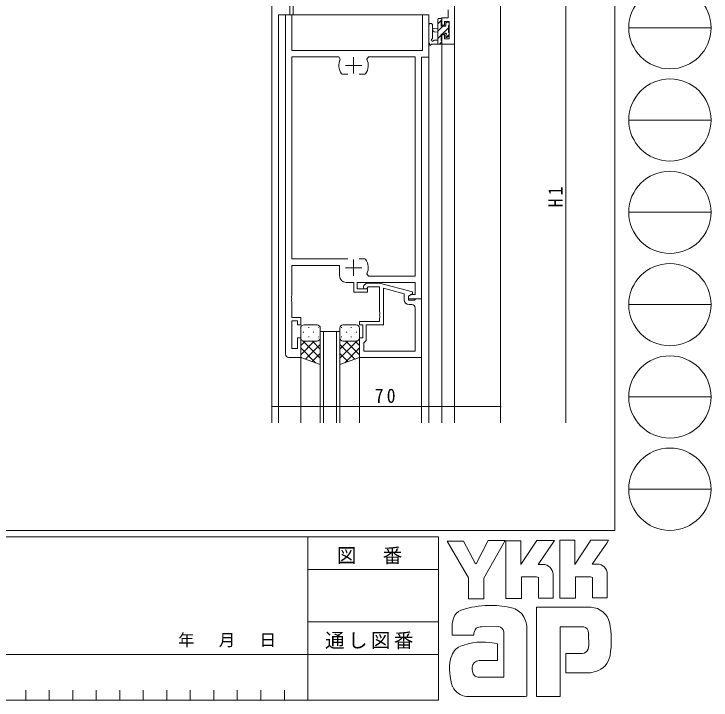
# Model space of a CAD drawing. Units: millimetres, scale not verified. Extents: x -594 to 539, y -420 to 386.
# Drawn here: x 326 to 539.5, y -420 to -209.8 of the extents above; entities that cross this region are included whole.
import ezdxf
from ezdxf.enums import TextEntityAlignment as Align

# ---------------------------------------------------------------- set-up
doc = ezdxf.new("R2010")
doc.units = ezdxf.units.MM
doc.header["$LTSCALE"] = 2
for name, color, linetype, lineweight in [('0-1_YKK_ZWAK', 7, 'Continuous', 9), ('0-3_YKK_11', 7, 'Continuous', 9), ('0-4_YKK_12', 2, 'Continuous', 9), ('0-6_YKK_13', 4, 'Continuous', 9), ('0-7_YKK_D', 6, 'Continuous', 9)]:
    doc.layers.add(name, color=color, linetype=linetype, lineweight=lineweight)
doc.styles.add('ＭＳ ゴシック', font='')
doc.styles.get('ＭＳ ゴシック').set_extended_font_data('MS Gothic')

msp = doc.modelspace()

# ---------------------------------------------------------------- linework, layer by layer
at = {"layer": '0-1_YKK_ZWAK'}
for p, q in [((510, 382), (510, -368)), ((514.252, -214), (539.452, -214)), ((514.252, -242.28), (539.452, -242.28)), ((514.252, -270.56), (539.452, -270.56)), ((514.252, -298.84), (539.452, -298.84)), ((514.252, -327.12), (539.452, -327.12)), ((514.252, -355.4), (539.452, -355.4)), ((510, -368), (-590, -368)), ((456, -370), (-590, -370)), ((416, -370), (416, -420)), ((456, -370), (456, -420)), ((458.624, -371.294), (463.644, -371.294)), ((465.188, -382.569), (458.624, -371.294)), ((471.194, -371.14), (467.544, -378.245)), ((476.657, -388.902), (476.657, -371.178)), ((493.106, -371.024), (497.778, -371.024)), ((493.106, -388.748), (493.106, -371.024)), ((502.682, -371.024), (508.088, -371.024)), ((508.088, -371.024), (507.548, -371.951)), ((507.548, -371.951), (503.088, -378.322)), ((487.97, -378.438), (486.486, -378.438)), ((504.572, -378.322), (503.088, -378.322)), ((416, -380), (456, -380)), ((491.06, -381.527), (491.06, -388.786)), ((507.663, -381.527), (507.663, -388.709)), ((485.963, -382.26), (481.406, -382.26)), ((497.971, -382.222), (497.971, -388.748)), ((502.528, -382.222), (497.971, -382.222)), ((503.146, -382.453), (502.528, -382.222)), ((503.146, -388.709), (503.146, -382.453)), ((497.971, -388.748), (493.106, -388.748)), ((503.146, -388.637), (503.218, -388.709)), ((507.663, -388.709), (503.146, -388.709)), ((502.605, -391.566), (486.04, -391.566)), ((486.04, -391.566), (486.04, -418.866)), ((416, -395.999), (456, -395.999)), ((460.169, -400.1), (460.169, -397.344)), ((474.494, -397.436), (469.212, -397.536)), ((476.039, -412.958), (476.039, -399.057)), ((483.028, -397.976), (483.028, -418.828)), ((493.222, -397.513), (499.863, -397.513)), ((493.222, -418.866), (493.222, -397.513)), ((466.81, -400.1), (460.169, -400.1)), ((501.962, -399.652), (501.987, -403.415)), ((272, -406), (416, -406)), ((456, -405.999), (416, -405.999)), ((494.96, -405.699), (494.96, -411.607)), ((500.018, -405.699), (494.96, -405.699)), ((474.108, -407.9), (468.402, -407.907)), ((494.96, -411.607), (502.566, -411.607)), ((502.566, -411.607), (504.111, -411.259)), ((468.007, -412.958), (476.039, -412.958)), ((475.421, -412.958), (475.923, -412.958)), ((476.039, -412.957), (476.04, -412.958)), ((329.6, -417), (329.6, -420)), ((336.8, -417), (336.8, -420)), ((344, -417), (344, -420)), ((351.2, -417), (351.2, -420)), ((358.4, -417), (358.4, -420)), ((365.6, -417), (365.6, -420)), ((372.8, -417), (372.8, -420)), ((380, -417), (380, -420)), ((387.2, -417), (387.2, -420)), ((394.4, -417), (394.4, -420)), ((401.6, -417), (401.6, -420)), ((408.8, -417), (408.8, -420)), ((-590, -420), (456, -420)), ((466.81, -418.944), (464.686, -418.944)), ((482.564, -418.905), (466.81, -418.944)), ((483.028, -418.828), (482.564, -418.905))]:
    msp.add_line(p, q, dxfattribs=at)
for points in [[(463.644, -371.294), (467.235, -378.013), (467.544, -378.245)], [(471.194, -371.14), (476.374, -371.14), (469.899, -382.608)], [(476.657, -371.178), (481.252, -371.178), (481.252, -378.462), (486.078, -371.101)], [(486.078, -371.101), (491.543, -371.101), (486.486, -378.438)], [(497.778, -371.024), (497.778, -378.441), (502.682, -371.024)], [(469.899, -382.608), (469.899, -388.941), (465.188, -388.941), (465.188, -382.569)], [(481.406, -382.26), (481.406, -388.902), (476.657, -388.902)], [(491.06, -388.786), (486.58, -388.786), (486.58, -382.492), (485.963, -382.26)], [(473.104, -402.533), (474.108, -402.764), (474.108, -407.9)], [(486.04, -418.866), (492.102, -418.866), (493.222, -418.866)]]:
    msp.add_lwpolyline(points, dxfattribs=at)
for centre in [(526.852, -214), (526.852, -242.28), (526.852, -270.56), (526.852, -298.84), (526.852, -327.12), (526.852, -355.4)]:
    msp.add_circle(centre, 12.6, dxfattribs=at)
for centre, radius, start, end in [((487.97, -381.527), 3.089, 0.00165, 89.99603), ((504.572, -381.411), 3.089, 0.00165, 89.99603), ((464.009, -395.793), 3.491, 109.02126, 161.51263), ((471.317, -416.287), 25.257, 89.89165, 109.30847), ((472.059, -420.662), 29.64, 78.78009, 91.46938), ((476.758, -397.852), 6.355, 40.66422, 80.31693), ((502.388, -397.772), 6.202, 14.44571, 87.08746), ((467.37, -397.379), 7.196, 158.41083, 179.71774), ((476.441, -397.836), 6.588, 358.78058, 38.76563), ((479.094, -401.696), 29.8, 350.99026, 10.67624), ((469.822, -400.01), 3.013, 138.46381, 181.71359), ((469.021, -399.958), 2.43, 85.50551, 126.78038), ((473.794, -399.649), 2.321, 14.75519, 72.44994), ((500.093, -399.256), 1.756, 16.43123, 96.91661), ((496.759, -400.297), 5.248, 4.93422, 17.03551), ((469.601, -421.22), 19.013, 79.38097, 112.05824), ((496.728, -402.916), 5.281, 343.6902, 354.75362), ((465.181, -408.468), 5.583, 121.8271, 169.08475), ((500.019, -403.834), 1.865, 269.95467, 342.90144), ((475.213, -410.564), 15.832, 168.76372, 199.80078), ((502.479, -405.35), 6.13, 285.4429, 349.90448), ((468.414, -409.97), 2.064, 90.33952, 178.03638), ((469.689, -410.469), 3.384, 171.08202, 216.71922), ((468.357, -410.807), 2.18, 230.97279, 260.7549), ((465.2, -413.489), 5.461, 207.31435, 263.59464)]:
    msp.add_arc(centre, radius, start, end, dxfattribs=at)
at = {"layer": '0-3_YKK_11'}
for p, q in [((460.9, -219.025), (460.9, -204.025)), ((458.97, -208.484), (458.97, -210.925)), ((409.2, -210.025), (411.13, -210.025)), ((409.2, -314.025), (409.2, -210.025)), ((411.13, -210.025), (411.13, -221.025)), ((451.07, -210.025), (453, -210.025)), ((451.07, -221.025), (451.07, -210.025)), ((453, -210.025), (453, -223.025)), ((457, -210.925), (457, -213.225)), ((458.97, -210.925), (457, -210.925)), ((457, -213.225), (457.8, -213.225)), ((457.8, -212.125), (459.27, -212.125)), ((457.8, -213.225), (457.8, -212.125)), ((459.27, -212.125), (459.27, -217.395)), ((457, -216.225), (457, -219.025)), ((457.8, -216.225), (457, -216.225)), ((457.8, -217.395), (457.8, -216.225)), ((459.27, -217.395), (457.8, -217.395)), ((457, -219.025), (460.9, -219.025)), ((411.13, -221.025), (451.07, -221.025)), ((411.13, -222.955), (411.13, -284.825)), ((425.449, -222.955), (411.13, -222.955)), ((425.904, -223.662), (425.449, -222.955)), ((430, -228.025), (430, -223.025)), ((434.551, -222.955), (434.096, -223.662)), ((448.87, -222.955), (434.551, -222.955)), ((448.87, -290.095), (448.87, -222.955)), ((450.8, -223.025), (450.8, -297.025)), ((453, -223.025), (450.8, -223.025)), ((427.5, -225.525), (432.5, -225.525)), ((426.553, -228.225), (426.307, -228.097)), ((428.25, -228.225), (426.553, -228.225)), ((433.447, -228.225), (431.75, -228.225)), ((433.693, -228.097), (433.447, -228.225)), ((411.13, -284.825), (428.25, -284.825)), ((430, -290.025), (430, -285.025)), ((431.75, -284.825), (433.447, -284.825)), ((431.75, -284.825), (433.447, -284.825)), ((433.447, -284.825), (433.693, -284.954)), ((411.13, -286.825), (411.13, -296.067)), ((425.7, -286.825), (411.13, -286.825)), ((425.7, -290.025), (425.7, -286.825)), ((427.5, -287.525), (432.5, -287.525)), ((434.096, -289.388), (434.551, -290.095)), ((434.551, -290.095), (448.87, -290.095)), ((430.1, -292.025), (427.7, -292.025)), ((430.1, -295.025), (430.1, -292.025)), ((431.1, -292.025), (431.1, -294.025)), ((448.87, -292.025), (431.1, -292.025)), ((433.176, -293.001), (433.952, -292.225)), ((433.952, -292.225), (437.897, -292.225)), ((437.897, -292.225), (448, -294.933)), ((448.87, -295.725), (448.87, -292.025)), ((431.1, -294.025), (434.3, -294.025)), ((434.449, -293.425), (434.024, -293.85)), ((434.3, -294.025), (434.3, -295.025)), ((437.9, -293.425), (434.449, -293.425)), ((437.9, -301.067), (437.9, -293.425)), ((439.2, -293.817), (439.2, -305.025)), ((445.5, -295.505), (439.2, -293.817)), ((411.13, -296.067), (411.01, -296.251)), ((411.01, -296.251), (411.01, -296.8)), ((434.3, -295.025), (430.1, -295.025)), ((445.5, -297.325), (445.5, -295.505)), ((448, -295.533), (446.8, -296.225)), ((446.8, -296.225), (447.666, -295.725)), ((446.8, -296.225), (446.8, -297.525)), ((446.8, -297.025), (446.8, -296.225)), ((447.666, -295.725), (448.87, -295.725)), ((448, -294.933), (448, -295.533)), ((411.01, -296.8), (411.13, -296.984)), ((411.13, -297.067), (411.01, -297.251)), ((411.01, -297.251), (411.01, -297.8)), ((411.01, -297.8), (411.13, -297.984)), ((411.13, -296.984), (411.13, -297.067)), ((411.13, -297.984), (411.13, -302.825)), ((450.8, -297.025), (446.8, -297.025)), ((446.8, -297.525), (448.6, -297.525)), ((447.87, -298.825), (447, -298.825)), ((448.6, -297.525), (448.8, -297.325)), ((448.8, -297.325), (449.1, -297.025)), ((449.1, -297.025), (450.8, -297.025)), ((450.8, -297.025), (450.8, -315.025)), ((448.87, -313.095), (448.87, -299.825)), ((411.13, -302.825), (413.8, -302.825)), ((413.8, -302.825), (413.8, -305.025)), ((438.02, -301.251), (437.9, -301.067)), ((437.9, -301.984), (438.02, -301.8)), ((437.9, -302.067), (437.9, -301.984)), ((438.02, -302.251), (437.9, -302.067)), ((437.9, -302.984), (438.02, -302.8)), ((437.9, -304.025), (437.9, -302.984)), ((438.02, -301.8), (438.02, -301.251)), ((438.02, -302.8), (438.02, -302.251)), ((411.13, -303.825), (411.13, -312.325)), ((412.8, -303.825), (411.13, -303.825)), ((412.8, -305.025), (412.8, -303.825)), ((413.8, -305.025), (412.8, -305.025)), ((431.8, -304.025), (437.9, -304.025)), ((431.8, -305.025), (431.8, -304.025)), ((432.8, -305.025), (431.8, -305.025)), ((432.8, -309.025), (432.8, -305.025)), ((433.8, -305.025), (433.8, -309.825)), ((439.2, -305.025), (433.8, -305.025)), ((412.8, -309.025), (413.8, -309.025)), ((412.8, -312.325), (412.8, -309.025)), ((413.8, -309.025), (413.8, -315.025)), ((431.8, -309.025), (432.8, -309.025)), ((431.8, -315.025), (431.8, -309.025)), ((433.3, -310.325), (433.1, -310.525)), ((433.1, -310.525), (433.1, -313.095)), ((433.8, -309.825), (433.3, -310.325)), ((411.13, -312.325), (412.8, -312.325)), ((433.1, -313.095), (448.87, -313.095)), ((433.1, -313.095), (448.87, -313.095)), ((413.8, -315.025), (410.2, -315.025)), ((450.8, -315.025), (431.8, -315.025))]:
    msp.add_line(p, q, dxfattribs=at)
for centre, radius, start, end in [((430, -225.525), 4.5, 155.54362, 214.84991), ((430, -225.525), 4.5, 325.15007, 24.45636), ((430, -287.525), 4.5, 335.54362, 34.84991), ((427.7, -290.025), 2, 180, 269.99998), ((433.6, -293.425), 0.6, 134.99998, 315), ((447, -297.325), 1.5, 180, 269.99998), ((447.87, -299.825), 1, 0, 89.99998), ((410.2, -314.025), 1, 180, 269.99998)]:
    msp.add_arc(centre, radius, start, end, dxfattribs=at)
at = {"layer": '0-4_YKK_12'}
for p, q in [((405, -49.025), (405, -335.025)), ((475, -49.025), (475, -335.025)), ((410.5, -204.525), (410.5, -210.025)), ((411.5, -204.525), (411.5, -210.025)), ((407, -210.025), (407, -335.025)), ((457, -219.025), (460.9, -219.025)), ((457, -219.025), (457, -335.025)), ((460.9, -219.025), (460.9, -335.025)), ((419.8, -307.025), (425.8, -307.025)), ((419.8, -335.025), (419.8, -307.025)), ((420.8, -307.025), (420.8, -335.025)), ((424.8, -335.025), (424.8, -307.025)), ((425.8, -307.025), (425.8, -335.025)), ((413.8, -315.025), (413.8, -335.025)), ((431.8, -315.025), (431.8, -335.025)), ((450.8, -314.725), (450.8, -335.025))]:
    msp.add_line(p, q, dxfattribs=at)
msp.add_lwpolyline([(407, -210.025), (453, -210.025), (453, -335.025)], dxfattribs=at)
at = {"layer": '0-6_YKK_13'}
for p, q in [((456.1, -211.125), (456.7, -211.125)), ((453, -213.297), (453, -218.46)), ((454.2, -213.297), (454.203, -217.259)), ((455.8, -219.025), (455.8, -211.425)), ((455.8, -212.799), (457, -211.599)), ((456.8, -212.225), (456.8, -213.525)), ((457, -211.425), (457, -212.025)), ((458.2, -212.644), (458.519, -212.325)), ((458.2, -213.525), (458.2, -212.625)), ((458.5, -212.325), (459, -212.325)), ((459.1, -213.325), (459.1, -215.425)), ((459.3, -212.625), (459.3, -213.125)), ((455.8, -214.125), (454.656, -214.227)), ((455.8, -215.325), (454.656, -215.223)), ((455.8, -215.044), (457.319, -213.525)), ((456.8, -213.525), (458.2, -213.525)), ((457.164, -215.925), (459.1, -213.989)), ((455.8, -217.289), (456.8, -216.289)), ((456.8, -215.925), (456.8, -217.925)), ((457.739, -215.925), (456.8, -215.925)), ((458.2, -216.725), (458.2, -216.386)), ((458.349, -216.985), (459.3, -216.034)), ((459.212, -216.438), (458.712, -216.938)), ((459.3, -215.625), (459.3, -216.225)), ((456.7, -219.025), (454.02, -219.025)), ((454.62, -217.825), (455.8, -217.825)), ((456.309, -219.025), (457, -218.334)), ((457, -218.125), (457, -218.725)), ((418.8, -305.025), (414.8, -305.025)), ((426.8, -305.025), (430.8, -305.025)), ((413.8, -309.025), (413.8, -306.025)), ((414.804, -307.276), (414.604, -307.276)), ((416.419, -305.861), (416.219, -305.861)), ((417.834, -307.276), (417.634, -307.276)), ((419.386, -305.861), (419.249, -305.861)), ((419.8, -309.025), (419.8, -306.025)), ((425.8, -309.025), (425.8, -306.025)), ((426.214, -305.861), (426.351, -305.861)), ((427.766, -307.276), (427.966, -307.276)), ((429.181, -305.861), (429.381, -305.861)), ((430.796, -307.276), (430.997, -307.276)), ((431.8, -309.025), (431.8, -306.025)), ((413.8, -315.025), (413.8, -309.025)), ((413.8, -309.288), (413.85, -309.339)), ((416.419, -308.691), (416.219, -308.691)), ((419.4, -308.691), (419.249, -308.691)), ((419.382, -309.214), (419.4, -309.231)), ((419.8, -317.168), (419.8, -309.025)), ((425.8, -317.168), (425.8, -309.025)), ((426.2, -308.691), (426.351, -308.691)), ((426.218, -309.214), (426.2, -309.231)), ((429.181, -308.691), (429.381, -308.691)), ((431.8, -309.288), (431.75, -309.339)), ((431.8, -315.025), (431.8, -309.025)), ((415.129, -310.025), (413.8, -311.354)), ((417.957, -310.025), (413.8, -314.183)), ((414.487, -309.975), (419.8, -315.288)), ((418.8, -310.025), (414.8, -310.025)), ((414.8, -310.025), (418.8, -310.025)), ((419.8, -311.011), (415.263, -315.548)), ((417.366, -310.025), (419.8, -312.46)), ((431.113, -309.975), (425.8, -315.288)), ((428.234, -310.025), (425.8, -312.46)), ((425.8, -311.011), (430.337, -315.548)), ((426.8, -310.025), (430.8, -310.025)), ((430.8, -310.025), (426.8, -310.025)), ((427.643, -310.025), (431.8, -314.183)), ((430.471, -310.025), (431.8, -311.354)), ((413.8, -312.117), (418.325, -316.641)), ((431.8, -312.117), (427.275, -316.641)), ((413.8, -314.945), (413.925, -315.07)), ((419.8, -317.168), (413.8, -315.025)), ((419.8, -313.839), (417.347, -316.292)), ((425.8, -313.839), (428.253, -316.292)), ((425.8, -317.168), (431.8, -315.025)), ((431.8, -314.945), (431.675, -315.07))]:
    msp.add_line(p, q, dxfattribs=at)
for centre, radius, start, end in [((456.1, -211.425), 0.3, 90, 180), ((456.7, -211.425), 0.3, 0, 90), ((453.6, -213.298), 0.6, 0.04022, 180.04022), ((456.8, -212.025), 0.2, 270, 0), ((458.5, -212.625), 0.3, 90, 180), ((459, -212.625), 0.3, 0, 90), ((459.1, -213.125), 0.2, 270, 0), ((454.7, -214.725), 0.5, 95.09206, 264.90793), ((459.1, -215.625), 0.2, 0, 90), ((454.1, -217.825), 0.3, 109.18974, 329.99998), ((453.903, -217.259), 0.3, 289.18974, 0.04022), ((457.739, -215.625), 0.3, 270, 326.94426), ((458.2, -215.925), 0.25, 303.05573, 146.94426), ((458.5, -216.386), 0.3, 123.05573, 180), ((458.5, -216.725), 0.3, 180, 314.99998), ((459, -216.225), 0.3, 314.99998, 0), ((453.3, -218.46), 0.3, 180, 229.47121), ((452.91, -218.916), 0.3, 349.47121, 49.47121), ((453.5, -219.025), 0.3, 169.47121, 329.99998), ((454.02, -219.325), 0.3, 90, 149.99998), ((454.62, -218.125), 0.3, 90, 149.99998), ((456.7, -218.725), 0.3, 270, 0), ((456.8, -218.125), 0.2, 359.99998, 90), ((414.8, -306.025), 1, 90, 180), ((418.8, -306.025), 1, 0, 90), ((426.8, -306.025), 1, 90, 180), ((430.8, -306.025), 1, 0, 90), ((414.8, -309.025), 1, 180, 270), ((414.8, -309.025), 1, 180.00009, 270), ((418.8, -309.025), 1, 270, 0), ((426.8, -309.025), 1, 180, 270), ((430.8, -309.025), 1, 270, 0), ((430.8, -309.025), 1, 270, 359.99989)]:
    msp.add_arc(centre, radius, start, end, dxfattribs=at)
at = {"layer": '0-7_YKK_D'}
for p, q in [((495, -204.025), (495, -212.686)), ((495, -209.025), (495, -335.025)), ((405, -318.025), (405, -331.025)), ((475, -318.025), (475, -331.025)), ((405, -330.025), (475, -330.025))]:
    msp.add_line(p, q, dxfattribs=at)
for centre, start, end in [((405, -330.025), 0, 180), ((405, -330.025), 180, 0), ((475, -330.025), 0, 180), ((475, -330.025), 180, 0)]:
    msp.add_arc(centre, 0.106, start, end, dxfattribs=at)

# ---------------------------------------------------------------- texts
at = {"layer": '0-1_YKK_ZWAK', "color": 4, "style": 'ＭＳ ゴシック'}
msp.add_text('年   月   日', height=3.666, dxfattribs=at).set_placement((376.252, -404.527), align=Align.BOTTOM_LEFT)
at = {"layer": '0-1_YKK_ZWAK', "char_height": 4.399, "attachment_point": 7, "style": 'ＭＳ ゴシック'}
for s, insert in [('\\T1.17;図\u3000番', (424.854, -378.374)), ('\\T1.17;通し図番', (421.255, -404.406))]:
    msp.add_mtext(s, dxfattribs=dict(at, insert=insert))
at = {"layer": '0-7_YKK_D', "color": 7, "insert": (494, -269.02), "char_height": 4.399, "attachment_point": 7, "rotation": 90, "style": 'ＭＳ ゴシック'}
msp.add_mtext('\\T1.36;\\W0.9;H1', dxfattribs=at)
at = {"layer": '0-7_YKK_D', "color": 7, "insert": (436.48, -329.025), "char_height": 4.399, "attachment_point": 7, "style": 'ＭＳ ゴシック'}
msp.add_mtext('\\T1.36;\\W0.9;70', dxfattribs=at)

doc.saveas('drawing.dxf')
